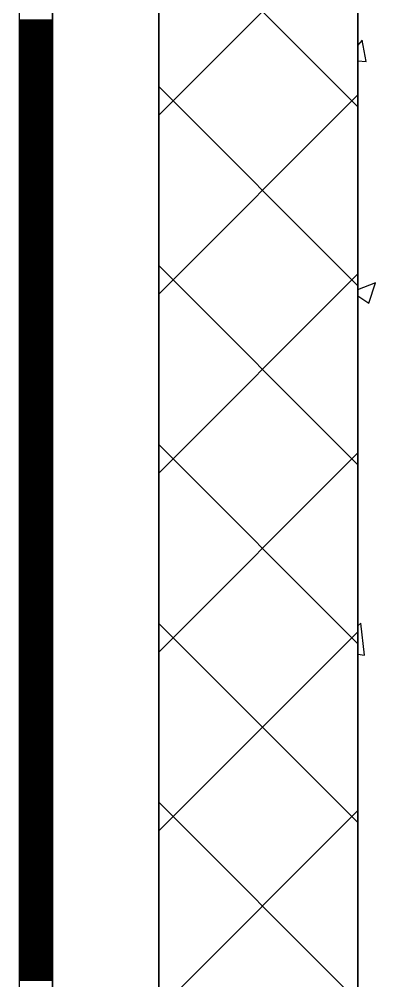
# Model space of a CAD drawing. Header units: millimetres. Extents: x -231292 to 573618, y -153144 to 564035.
# Drawn here: x 8548 to 8817, y 258684 to 259408 of the extents above; entities that cross this region are included whole.
import ezdxf

# ---------------------------------------------------------------- set-up
doc = ezdxf.new("R2010")
doc.units = ezdxf.units.MM
for name, color, linetype, lineweight in [('АР_Стены ПЕНОблок', 250, 'Continuous', 20), ('АР_Тонкая', 250, 'Continuous', 5), ('АР_Утеплитель', 250, 'Continuous', 0), ('АР_Штриховка', 250, 'Continuous', 0)]:
    doc.layers.add(name, color=color, linetype=linetype, lineweight=lineweight)
doc.layers.add('КР_Балки-0.5', color=60, linetype='Continuous', lineweight=50, plot=False)

msp = doc.modelspace()

# ---------------------------------------------------------------- linework, layer by layer
at = {"layer": 'АР_Стены ПЕНОблок', "color": 18, "linetype": 'Continuous', "lineweight": 25, "true_color": 0x000000}
msp.add_line((8803.243, 263866.253), (8803.243, 187666.253), dxfattribs=at)
at = {"layer": 'АР_Тонкая', "color": 18, "linetype": 'Continuous', "lineweight": 25, "true_color": 0x000000}
for p, q in [((8548.243, 263866.253), (8548.243, 187666.253)), ((8573.243, 263866.253), (8573.243, 187666.253)), ((8573.243, 187666.253), (8573.243, 263866.253)), ((8653.243, 187666.253), (8653.243, 263866.253))]:
    msp.add_line(p, q, dxfattribs=at)
at = {"layer": 'АР_Утеплитель', "color": 18, "linetype": 'Continuous', "lineweight": 25, "true_color": 0x000000}
for p, q in [((8653.243, 263866.253), (8653.243, 187666.253)), ((8803.243, 187666.253), (8803.243, 263866.253))]:
    msp.add_line(p, q, dxfattribs=at)
at = {"layer": 'АР_Штриховка', "color": 18, "linetype": 'Continuous', "lineweight": 25, "true_color": 0x000000}
for p, q in [((8803.243, 259341.508), (8653.243, 259491.508)), ((8653.243, 259335.221), (8803.243, 259485.221)), ((8548.243, 259407.002), (8573.243, 259407.002)), ((8548.243, 259406.002), (8573.243, 259406.002)), ((8548.243, 259405.002), (8573.243, 259405.002)), ((8548.243, 259404.002), (8573.243, 259404.002)), ((8548.243, 259403.002), (8573.243, 259403.002)), ((8548.243, 259402.002), (8573.243, 259402.002)), ((8548.243, 259401.002), (8573.243, 259401.002)), ((8548.243, 259400.002), (8573.243, 259400.002)), ((8548.243, 259399.002), (8573.243, 259399.002)), ((8548.243, 259398.002), (8573.243, 259398.002)), ((8548.243, 259397.002), (8573.243, 259397.002)), ((8548.243, 259396.002), (8573.243, 259396.002)), ((8548.243, 259395.002), (8573.243, 259395.002)), ((8548.243, 259394.002), (8573.243, 259394.002)), ((8548.243, 259393.002), (8573.243, 259393.002)), ((8548.243, 259392.002), (8573.243, 259392.002)), ((8548.243, 259391.002), (8573.243, 259391.002)), ((8548.243, 259390.002), (8573.243, 259390.002)), ((8548.243, 259389.002), (8573.243, 259389.002)), ((8548.243, 259388.002), (8573.243, 259388.002)), ((8803.243, 259387.753), (8806.543, 259391.686)), ((8809.398, 259375.739), (8806.461, 259391.66)), ((8548.243, 259387.002), (8573.243, 259387.002)), ((8548.243, 259386.002), (8573.243, 259386.002)), ((8548.243, 259385.002), (8573.243, 259385.002)), ((8548.243, 259384.002), (8573.243, 259384.002)), ((8548.243, 259383.002), (8573.243, 259383.002)), ((8548.243, 259382.002), (8573.243, 259382.002)), ((8548.243, 259381.002), (8573.243, 259381.002)), ((8548.243, 259380.002), (8573.243, 259380.002)), ((8548.243, 259379.002), (8573.243, 259379.002)), ((8548.243, 259378.002), (8573.243, 259378.002)), ((8548.243, 259377.002), (8573.243, 259377.002)), ((8548.243, 259376.002), (8573.243, 259376.002)), ((8548.243, 259375.002), (8573.243, 259375.002)), ((8548.243, 259374.002), (8573.243, 259374.002)), ((8548.243, 259373.002), (8573.243, 259373.002)), ((8803.243, 259376.3), (8809.479, 259375.754)), ((8548.243, 259372.002), (8573.243, 259372.002)), ((8548.243, 259371.002), (8573.243, 259371.002)), ((8548.243, 259370.002), (8573.243, 259370.002)), ((8548.243, 259369.002), (8573.243, 259369.002)), ((8548.243, 259368.002), (8573.243, 259368.002)), ((8548.243, 259367.002), (8573.243, 259367.002)), ((8548.243, 259366.002), (8573.243, 259366.002)), ((8548.243, 259365.002), (8573.243, 259365.002)), ((8548.243, 259364.002), (8573.243, 259364.002)), ((8548.243, 259363.002), (8573.243, 259363.002)), ((8548.243, 259362.002), (8573.243, 259362.002)), ((8548.243, 259361.002), (8573.243, 259361.002)), ((8548.243, 259360.002), (8573.243, 259360.002)), ((8548.243, 259359.002), (8573.243, 259359.002)), ((8548.243, 259358.002), (8573.243, 259358.002)), ((8548.243, 259357.002), (8573.243, 259357.002)), ((8548.243, 259356.002), (8573.243, 259356.002)), ((8548.243, 259355.002), (8573.243, 259355.002)), ((8548.243, 259354.002), (8573.243, 259354.002)), ((8548.243, 259353.002), (8573.243, 259353.002)), ((8548.243, 259352.002), (8573.243, 259352.002)), ((8803.243, 259206.805), (8653.243, 259356.805)), ((8548.243, 259351.002), (8573.243, 259351.002)), ((8548.243, 259350.002), (8573.243, 259350.002)), ((8548.243, 259349.002), (8573.243, 259349.002)), ((8548.243, 259348.002), (8573.243, 259348.002)), ((8548.243, 259347.002), (8573.243, 259347.002)), ((8548.243, 259346.002), (8573.243, 259346.002)), ((8548.243, 259345.002), (8573.243, 259345.002)), ((8653.243, 259200.518), (8803.243, 259350.518)), ((8548.243, 259344.002), (8573.243, 259344.002)), ((8548.243, 259343.002), (8573.243, 259343.002)), ((8548.243, 259342.002), (8573.243, 259342.002)), ((8548.243, 259341.002), (8573.243, 259341.002)), ((8548.243, 259340.002), (8573.243, 259340.002)), ((8548.243, 259339.002), (8573.243, 259339.002)), ((8548.243, 259338.002), (8573.243, 259338.002)), ((8548.243, 259337.002), (8573.243, 259337.002)), ((8548.243, 259336.002), (8573.243, 259336.002)), ((8548.243, 259335.002), (8573.243, 259335.002)), ((8548.243, 259334.002), (8573.243, 259334.002)), ((8548.243, 259333.002), (8573.243, 259333.002)), ((8548.243, 259332.002), (8573.243, 259332.002)), ((8548.243, 259331.002), (8573.243, 259331.002)), ((8548.243, 259330.002), (8573.243, 259330.002)), ((8548.243, 259329.002), (8573.243, 259329.002)), ((8548.243, 259328.002), (8573.243, 259328.002)), ((8548.243, 259327.002), (8573.243, 259327.002)), ((8548.243, 259326.002), (8573.243, 259326.002)), ((8548.243, 259325.002), (8573.243, 259325.002)), ((8548.243, 259324.002), (8573.243, 259324.002)), ((8548.243, 259323.002), (8573.243, 259323.002)), ((8548.243, 259322.002), (8573.243, 259322.002)), ((8548.243, 259321.002), (8573.243, 259321.002)), ((8548.243, 259320.002), (8573.243, 259320.002)), ((8548.243, 259319.002), (8573.243, 259319.002)), ((8548.243, 259318.002), (8573.243, 259318.002)), ((8548.243, 259317.002), (8573.243, 259317.002)), ((8548.243, 259316.002), (8573.243, 259316.002)), ((8548.243, 259315.002), (8573.243, 259315.002)), ((8548.243, 259314.002), (8573.243, 259314.002)), ((8548.243, 259313.002), (8573.243, 259313.002)), ((8548.243, 259312.002), (8573.243, 259312.002)), ((8548.243, 259311.002), (8573.243, 259311.002)), ((8548.243, 259310.002), (8573.243, 259310.002)), ((8548.243, 259309.002), (8573.243, 259309.002)), ((8548.243, 259308.002), (8573.243, 259308.002)), ((8548.243, 259307.002), (8573.243, 259307.002)), ((8548.243, 259306.002), (8573.243, 259306.002)), ((8548.243, 259305.002), (8573.243, 259305.002)), ((8548.243, 259304.002), (8573.243, 259304.002)), ((8548.243, 259303.002), (8573.243, 259303.002)), ((8548.243, 259302.002), (8573.243, 259302.002)), ((8548.243, 259301.002), (8573.243, 259301.002)), ((8548.243, 259300.002), (8573.243, 259300.002)), ((8548.243, 259299.002), (8573.243, 259299.002)), ((8548.243, 259298.002), (8573.243, 259298.002)), ((8548.243, 259297.002), (8573.243, 259297.002)), ((8548.243, 259296.002), (8573.243, 259296.002)), ((8548.243, 259295.002), (8573.243, 259295.002)), ((8548.243, 259294.002), (8573.243, 259294.002)), ((8548.243, 259293.002), (8573.243, 259293.002)), ((8548.243, 259292.002), (8573.243, 259292.002)), ((8548.243, 259291.002), (8573.243, 259291.002)), ((8548.243, 259290.002), (8573.243, 259290.002)), ((8548.243, 259289.002), (8573.243, 259289.002)), ((8548.243, 259288.002), (8573.243, 259288.002)), ((8548.243, 259287.002), (8573.243, 259287.002)), ((8548.243, 259286.002), (8573.243, 259286.002)), ((8548.243, 259285.002), (8573.243, 259285.002)), ((8548.243, 259284.002), (8573.243, 259284.002)), ((8548.243, 259283.002), (8573.243, 259283.002)), ((8548.243, 259282.002), (8573.243, 259282.002)), ((8548.243, 259281.002), (8573.243, 259281.002)), ((8548.243, 259280.002), (8573.243, 259280.002)), ((8548.243, 259279.002), (8573.243, 259279.002)), ((8548.243, 259278.002), (8573.243, 259278.002)), ((8548.243, 259277.002), (8573.243, 259277.002)), ((8548.243, 259276.002), (8573.243, 259276.002)), ((8548.243, 259275.002), (8573.243, 259275.002)), ((8548.243, 259274.002), (8573.243, 259274.002)), ((8548.243, 259273.002), (8573.243, 259273.002)), ((8548.243, 259272.002), (8573.243, 259272.002)), ((8548.243, 259271.002), (8573.243, 259271.002)), ((8548.243, 259270.002), (8573.243, 259270.002)), ((8548.243, 259269.002), (8573.243, 259269.002)), ((8548.243, 259268.002), (8573.243, 259268.002)), ((8548.243, 259267.002), (8573.243, 259267.002)), ((8548.243, 259266.002), (8573.243, 259266.002)), ((8548.243, 259265.002), (8573.243, 259265.002)), ((8548.243, 259264.002), (8573.243, 259264.002)), ((8548.243, 259263.002), (8573.243, 259263.002)), ((8548.243, 259262.002), (8573.243, 259262.002)), ((8548.243, 259261.002), (8573.243, 259261.002)), ((8548.243, 259260.002), (8573.243, 259260.002)), ((8548.243, 259259.002), (8573.243, 259259.002)), ((8548.243, 259258.002), (8573.243, 259258.002)), ((8548.243, 259257.002), (8573.243, 259257.002)), ((8548.243, 259256.002), (8573.243, 259256.002)), ((8548.243, 259255.002), (8573.243, 259255.002)), ((8548.243, 259254.002), (8573.243, 259254.002)), ((8548.243, 259253.002), (8573.243, 259253.002)), ((8548.243, 259252.002), (8573.243, 259252.002)), ((8548.243, 259251.002), (8573.243, 259251.002)), ((8548.243, 259250.002), (8573.243, 259250.002)), ((8548.243, 259249.002), (8573.243, 259249.002)), ((8548.243, 259248.002), (8573.243, 259248.002)), ((8548.243, 259247.002), (8573.243, 259247.002)), ((8548.243, 259246.002), (8573.243, 259246.002)), ((8548.243, 259245.002), (8573.243, 259245.002)), ((8548.243, 259244.002), (8573.243, 259244.002)), ((8548.243, 259243.002), (8573.243, 259243.002)), ((8548.243, 259242.002), (8573.243, 259242.002)), ((8548.243, 259241.002), (8573.243, 259241.002)), ((8548.243, 259240.002), (8573.243, 259240.002)), ((8548.243, 259239.002), (8573.243, 259239.002)), ((8548.243, 259238.002), (8573.243, 259238.002)), ((8548.243, 259237.002), (8573.243, 259237.002)), ((8548.243, 259236.002), (8573.243, 259236.002)), ((8548.243, 259235.002), (8573.243, 259235.002)), ((8548.243, 259234.002), (8573.243, 259234.002)), ((8548.243, 259233.002), (8573.243, 259233.002)), ((8548.243, 259232.002), (8573.243, 259232.002)), ((8548.243, 259231.002), (8573.243, 259231.002)), ((8548.243, 259230.002), (8573.243, 259230.002)), ((8548.243, 259229.002), (8573.243, 259229.002)), ((8548.243, 259228.002), (8573.243, 259228.002)), ((8548.243, 259227.002), (8573.243, 259227.002)), ((8548.243, 259226.002), (8573.243, 259226.002)), ((8548.243, 259225.002), (8573.243, 259225.002)), ((8548.243, 259224.002), (8573.243, 259224.002)), ((8548.243, 259223.002), (8573.243, 259223.002)), ((8548.243, 259222.002), (8573.243, 259222.002)), ((8548.243, 259221.002), (8573.243, 259221.002)), ((8803.243, 259072.101), (8653.243, 259222.101)), ((8548.243, 259220.002), (8573.243, 259220.002)), ((8548.243, 259219.002), (8573.243, 259219.002)), ((8548.243, 259218.002), (8573.243, 259218.002)), ((8548.243, 259217.002), (8573.243, 259217.002)), ((8548.243, 259216.002), (8573.243, 259216.002)), ((8548.243, 259215.002), (8573.243, 259215.002)), ((8548.243, 259214.002), (8573.243, 259214.002)), ((8653.243, 259065.814), (8803.243, 259215.814)), ((8548.243, 259213.002), (8573.243, 259213.002)), ((8548.243, 259212.002), (8573.243, 259212.002)), ((8548.243, 259211.002), (8573.243, 259211.002)), ((8548.243, 259210.002), (8573.243, 259210.002)), ((8548.243, 259209.002), (8573.243, 259209.002)), ((8548.243, 259208.002), (8573.243, 259208.002)), ((8548.243, 259207.002), (8573.243, 259207.002)), ((8803.243, 259204.142), (8816.639, 259209.284)), ((8811.4, 259193.709), (8816.55, 259209.058)), ((8548.243, 259206.002), (8573.243, 259206.002)), ((8548.243, 259205.002), (8573.243, 259205.002)), ((8548.243, 259204.002), (8573.243, 259204.002)), ((8548.243, 259203.002), (8573.243, 259203.002)), ((8548.243, 259202.002), (8573.243, 259202.002)), ((8548.243, 259201.002), (8573.243, 259201.002)), ((8548.243, 259200.002), (8573.243, 259200.002)), ((8548.243, 259199.002), (8573.243, 259199.002)), ((8548.243, 259198.002), (8573.243, 259198.002)), ((8548.243, 259197.002), (8573.243, 259197.002)), ((8548.243, 259196.002), (8573.243, 259196.002)), ((8548.243, 259195.002), (8573.243, 259195.002)), ((8548.243, 259194.002), (8573.243, 259194.002)), ((8548.243, 259193.002), (8573.243, 259193.002)), ((8803.243, 259199.206), (8811.388, 259193.712)), ((8548.243, 259192.002), (8573.243, 259192.002)), ((8548.243, 259191.002), (8573.243, 259191.002)), ((8548.243, 259190.002), (8573.243, 259190.002)), ((8548.243, 259189.002), (8573.243, 259189.002)), ((8548.243, 259188.002), (8573.243, 259188.002)), ((8548.243, 259187.002), (8573.243, 259187.002)), ((8548.243, 259186.002), (8573.243, 259186.002)), ((8548.243, 259185.002), (8573.243, 259185.002)), ((8548.243, 259184.002), (8573.243, 259184.002)), ((8548.243, 259183.002), (8573.243, 259183.002)), ((8548.243, 259182.002), (8573.243, 259182.002)), ((8548.243, 259181.002), (8573.243, 259181.002)), ((8548.243, 259180.002), (8573.243, 259180.002)), ((8548.243, 259179.002), (8573.243, 259179.002)), ((8548.243, 259178.002), (8573.243, 259178.002)), ((8548.243, 259177.002), (8573.243, 259177.002)), ((8548.243, 259176.002), (8573.243, 259176.002)), ((8548.243, 259175.002), (8573.243, 259175.002)), ((8548.243, 259174.002), (8573.243, 259174.002)), ((8548.243, 259173.002), (8573.243, 259173.002)), ((8548.243, 259172.002), (8573.243, 259172.002)), ((8548.243, 259171.002), (8573.243, 259171.002)), ((8548.243, 259170.002), (8573.243, 259170.002)), ((8548.243, 259169.002), (8573.243, 259169.002)), ((8548.243, 259168.002), (8573.243, 259168.002)), ((8548.243, 259167.002), (8573.243, 259167.002)), ((8548.243, 259166.002), (8573.243, 259166.002)), ((8548.243, 259165.002), (8573.243, 259165.002)), ((8548.243, 259164.002), (8573.243, 259164.002)), ((8548.243, 259163.002), (8573.243, 259163.002)), ((8548.243, 259162.002), (8573.243, 259162.002)), ((8548.243, 259161.002), (8573.243, 259161.002)), ((8548.243, 259160.002), (8573.243, 259160.002)), ((8548.243, 259159.002), (8573.243, 259159.002)), ((8548.243, 259158.002), (8573.243, 259158.002)), ((8548.243, 259157.002), (8573.243, 259157.002)), ((8548.243, 259156.002), (8573.243, 259156.002)), ((8548.243, 259155.002), (8573.243, 259155.002)), ((8548.243, 259154.002), (8573.243, 259154.002)), ((8548.243, 259153.002), (8573.243, 259153.002)), ((8548.243, 259152.002), (8573.243, 259152.002)), ((8548.243, 259151.002), (8573.243, 259151.002)), ((8548.243, 259150.002), (8573.243, 259150.002)), ((8548.243, 259149.002), (8573.243, 259149.002)), ((8548.243, 259148.002), (8573.243, 259148.002)), ((8548.243, 259147.002), (8573.243, 259147.002)), ((8548.243, 259146.002), (8573.243, 259146.002)), ((8548.243, 259145.002), (8573.243, 259145.002)), ((8548.243, 259144.002), (8573.243, 259144.002)), ((8548.243, 259143.002), (8573.243, 259143.002)), ((8548.243, 259142.002), (8573.243, 259142.002)), ((8548.243, 259141.002), (8573.243, 259141.002)), ((8548.243, 259140.002), (8573.243, 259140.002)), ((8548.243, 259139.002), (8573.243, 259139.002)), ((8548.243, 259138.002), (8573.243, 259138.002)), ((8548.243, 259137.002), (8573.243, 259137.002)), ((8548.243, 259136.002), (8573.243, 259136.002)), ((8548.243, 259135.002), (8573.243, 259135.002)), ((8548.243, 259134.002), (8573.243, 259134.002)), ((8548.243, 259133.002), (8573.243, 259133.002)), ((8548.243, 259132.002), (8573.243, 259132.002)), ((8548.243, 259131.002), (8573.243, 259131.002)), ((8548.243, 259130.002), (8573.243, 259130.002)), ((8548.243, 259129.002), (8573.243, 259129.002)), ((8548.243, 259128.002), (8573.243, 259128.002)), ((8548.243, 259127.002), (8573.243, 259127.002)), ((8548.243, 259126.002), (8573.243, 259126.002)), ((8548.243, 259125.002), (8573.243, 259125.002)), ((8548.243, 259124.002), (8573.243, 259124.002)), ((8548.243, 259123.002), (8573.243, 259123.002)), ((8548.243, 259122.002), (8573.243, 259122.002)), ((8548.243, 259121.002), (8573.243, 259121.002)), ((8548.243, 259120.002), (8573.243, 259120.002)), ((8548.243, 259119.002), (8573.243, 259119.002)), ((8548.243, 259118.002), (8573.243, 259118.002)), ((8548.243, 259117.002), (8573.243, 259117.002)), ((8548.243, 259116.002), (8573.243, 259116.002)), ((8548.243, 259115.002), (8573.243, 259115.002)), ((8548.243, 259114.002), (8573.243, 259114.002)), ((8548.243, 259113.002), (8573.243, 259113.002)), ((8548.243, 259112.002), (8573.243, 259112.002)), ((8548.243, 259111.002), (8573.243, 259111.002)), ((8548.243, 259110.002), (8573.243, 259110.002)), ((8548.243, 259109.002), (8573.243, 259109.002)), ((8548.243, 259108.002), (8573.243, 259108.002)), ((8548.243, 259107.002), (8573.243, 259107.002)), ((8548.243, 259106.002), (8573.243, 259106.002)), ((8548.243, 259105.002), (8573.243, 259105.002)), ((8548.243, 259104.002), (8573.243, 259104.002)), ((8548.243, 259103.002), (8573.243, 259103.002)), ((8548.243, 259102.002), (8573.243, 259102.002)), ((8548.243, 259101.002), (8573.243, 259101.002)), ((8548.243, 259100.002), (8573.243, 259100.002)), ((8548.243, 259099.002), (8573.243, 259099.002)), ((8548.243, 259098.002), (8573.243, 259098.002)), ((8548.243, 259097.002), (8573.243, 259097.002)), ((8548.243, 259096.002), (8573.243, 259096.002)), ((8548.243, 259095.002), (8573.243, 259095.002)), ((8548.243, 259094.002), (8573.243, 259094.002)), ((8548.243, 259093.002), (8573.243, 259093.002)), ((8548.243, 259092.002), (8573.243, 259092.002)), ((8548.243, 259091.002), (8573.243, 259091.002)), ((8548.243, 259090.002), (8573.243, 259090.002)), ((8548.243, 259089.002), (8573.243, 259089.002)), ((8548.243, 259088.002), (8573.243, 259088.002)), ((8548.243, 259087.002), (8573.243, 259087.002)), ((8548.243, 259086.002), (8573.243, 259086.002)), ((8548.243, 259085.002), (8573.243, 259085.002)), ((8548.243, 259084.002), (8573.243, 259084.002)), ((8803.243, 258937.397), (8653.243, 259087.397)), ((8548.243, 259083.002), (8573.243, 259083.002)), ((8548.243, 259082.002), (8573.243, 259082.002)), ((8548.243, 259081.002), (8573.243, 259081.002)), ((8548.243, 259080.002), (8573.243, 259080.002)), ((8548.243, 259079.002), (8573.243, 259079.002)), ((8548.243, 259078.002), (8573.243, 259078.002)), ((8548.243, 259077.002), (8573.243, 259077.002)), ((8653.243, 258931.11), (8803.243, 259081.11)), ((8548.243, 259076.002), (8573.243, 259076.002)), ((8548.243, 259075.002), (8573.243, 259075.002)), ((8548.243, 259074.002), (8573.243, 259074.002)), ((8548.243, 259073.002), (8573.243, 259073.002)), ((8548.243, 259072.002), (8573.243, 259072.002)), ((8548.243, 259071.002), (8573.243, 259071.002)), ((8548.243, 259070.002), (8573.243, 259070.002)), ((8548.243, 259069.002), (8573.243, 259069.002)), ((8548.243, 259068.002), (8573.243, 259068.002)), ((8548.243, 259067.002), (8573.243, 259067.002)), ((8548.243, 259066.002), (8573.243, 259066.002)), ((8548.243, 259065.002), (8573.243, 259065.002)), ((8548.243, 259064.002), (8573.243, 259064.002)), ((8548.243, 259063.002), (8573.243, 259063.002)), ((8548.243, 259062.002), (8573.243, 259062.002)), ((8548.243, 259061.002), (8573.243, 259061.002)), ((8548.243, 259060.002), (8573.243, 259060.002)), ((8548.243, 259059.002), (8573.243, 259059.002)), ((8548.243, 259058.002), (8573.243, 259058.002)), ((8548.243, 259057.002), (8573.243, 259057.002)), ((8548.243, 259056.002), (8573.243, 259056.002)), ((8548.243, 259055.002), (8573.243, 259055.002)), ((8548.243, 259054.002), (8573.243, 259054.002)), ((8548.243, 259053.002), (8573.243, 259053.002)), ((8548.243, 259052.002), (8573.243, 259052.002)), ((8548.243, 259051.002), (8573.243, 259051.002)), ((8548.243, 259050.002), (8573.243, 259050.002)), ((8548.243, 259049.002), (8573.243, 259049.002)), ((8548.243, 259048.002), (8573.243, 259048.002)), ((8548.243, 259047.002), (8573.243, 259047.002)), ((8548.243, 259046.002), (8573.243, 259046.002)), ((8548.243, 259045.002), (8573.243, 259045.002)), ((8548.243, 259044.002), (8573.243, 259044.002)), ((8548.243, 259043.002), (8573.243, 259043.002)), ((8548.243, 259042.002), (8573.243, 259042.002)), ((8548.243, 259041.002), (8573.243, 259041.002)), ((8548.243, 259040.002), (8573.243, 259040.002)), ((8548.243, 259039.002), (8573.243, 259039.002)), ((8548.243, 259038.002), (8573.243, 259038.002)), ((8548.243, 259037.002), (8573.243, 259037.002)), ((8548.243, 259036.002), (8573.243, 259036.002)), ((8548.243, 259035.002), (8573.243, 259035.002)), ((8548.243, 259034.002), (8573.243, 259034.002)), ((8548.243, 259033.002), (8573.243, 259033.002)), ((8548.243, 259032.002), (8573.243, 259032.002)), ((8548.243, 259031.002), (8573.243, 259031.002)), ((8548.243, 259030.002), (8573.243, 259030.002)), ((8548.243, 259029.002), (8573.243, 259029.002)), ((8548.243, 259028.002), (8573.243, 259028.002)), ((8548.243, 259027.002), (8573.243, 259027.002)), ((8548.243, 259026.002), (8573.243, 259026.002)), ((8548.243, 259025.002), (8573.243, 259025.002)), ((8548.243, 259024.002), (8573.243, 259024.002)), ((8548.243, 259023.002), (8573.243, 259023.002)), ((8548.243, 259022.002), (8573.243, 259022.002)), ((8548.243, 259021.002), (8573.243, 259021.002)), ((8548.243, 259020.002), (8573.243, 259020.002)), ((8548.243, 259019.002), (8573.243, 259019.002)), ((8548.243, 259018.002), (8573.243, 259018.002)), ((8548.243, 259017.002), (8573.243, 259017.002)), ((8548.243, 259016.002), (8573.243, 259016.002)), ((8548.243, 259015.002), (8573.243, 259015.002)), ((8548.243, 259014.002), (8573.243, 259014.002)), ((8548.243, 259013.002), (8573.243, 259013.002)), ((8548.243, 259012.002), (8573.243, 259012.002)), ((8548.243, 259011.002), (8573.243, 259011.002)), ((8548.243, 259010.002), (8573.243, 259010.002)), ((8548.243, 259009.002), (8573.243, 259009.002)), ((8548.243, 259008.002), (8573.243, 259008.002)), ((8548.243, 259007.002), (8573.243, 259007.002)), ((8548.243, 259006.002), (8573.243, 259006.002)), ((8548.243, 259005.002), (8573.243, 259005.002)), ((8548.243, 259004.002), (8573.243, 259004.002)), ((8548.243, 259003.002), (8573.243, 259003.002)), ((8548.243, 259002.002), (8573.243, 259002.002)), ((8548.243, 259001.002), (8573.243, 259001.002)), ((8548.243, 259000.002), (8573.243, 259000.002)), ((8548.243, 258999.002), (8573.243, 258999.002)), ((8548.243, 258998.002), (8573.243, 258998.002)), ((8548.243, 258997.002), (8573.243, 258997.002)), ((8548.243, 258996.002), (8573.243, 258996.002)), ((8548.243, 258995.002), (8573.243, 258995.002)), ((8548.243, 258994.002), (8573.243, 258994.002)), ((8548.243, 258993.002), (8573.243, 258993.002)), ((8548.243, 258992.002), (8573.243, 258992.002)), ((8548.243, 258991.002), (8573.243, 258991.002)), ((8548.243, 258990.002), (8573.243, 258990.002)), ((8548.243, 258989.002), (8573.243, 258989.002)), ((8548.243, 258988.002), (8573.243, 258988.002)), ((8548.243, 258987.002), (8573.243, 258987.002)), ((8548.243, 258986.002), (8573.243, 258986.002)), ((8548.243, 258985.002), (8573.243, 258985.002)), ((8548.243, 258984.002), (8573.243, 258984.002)), ((8548.243, 258983.002), (8573.243, 258983.002)), ((8548.243, 258982.002), (8573.243, 258982.002)), ((8548.243, 258981.002), (8573.243, 258981.002)), ((8548.243, 258980.002), (8573.243, 258980.002)), ((8548.243, 258979.002), (8573.243, 258979.002)), ((8548.243, 258978.002), (8573.243, 258978.002)), ((8548.243, 258977.002), (8573.243, 258977.002)), ((8548.243, 258976.002), (8573.243, 258976.002)), ((8548.243, 258975.002), (8573.243, 258975.002)), ((8548.243, 258974.002), (8573.243, 258974.002)), ((8548.243, 258973.002), (8573.243, 258973.002)), ((8548.243, 258972.002), (8573.243, 258972.002)), ((8548.243, 258971.002), (8573.243, 258971.002)), ((8548.243, 258970.002), (8573.243, 258970.002)), ((8548.243, 258969.002), (8573.243, 258969.002)), ((8548.243, 258968.002), (8573.243, 258968.002)), ((8548.243, 258967.002), (8573.243, 258967.002)), ((8548.243, 258966.002), (8573.243, 258966.002)), ((8548.243, 258965.002), (8573.243, 258965.002)), ((8548.243, 258964.002), (8573.243, 258964.002)), ((8548.243, 258963.002), (8573.243, 258963.002)), ((8548.243, 258962.002), (8573.243, 258962.002)), ((8548.243, 258961.002), (8573.243, 258961.002)), ((8548.243, 258960.002), (8573.243, 258960.002)), ((8548.243, 258959.002), (8573.243, 258959.002)), ((8548.243, 258958.002), (8573.243, 258958.002)), ((8548.243, 258957.002), (8573.243, 258957.002)), ((8548.243, 258956.002), (8573.243, 258956.002)), ((8548.243, 258955.002), (8573.243, 258955.002)), ((8548.243, 258954.002), (8573.243, 258954.002)), ((8548.243, 258953.002), (8573.243, 258953.002)), ((8548.243, 258952.002), (8573.243, 258952.002)), ((8548.243, 258951.002), (8573.243, 258951.002)), ((8548.243, 258950.002), (8573.243, 258950.002)), ((8548.243, 258949.002), (8573.243, 258949.002)), ((8548.243, 258948.002), (8573.243, 258948.002)), ((8548.243, 258947.002), (8573.243, 258947.002)), ((8548.243, 258946.002), (8573.243, 258946.002)), ((8803.243, 258802.693), (8653.243, 258952.693)), ((8653.243, 258796.406), (8803.243, 258946.406)), ((8803.243, 258950.729), (8805.371, 258952.946)), ((8808.174, 258928.824), (8805.368, 258952.946)), ((8548.243, 258945.002), (8573.243, 258945.002)), ((8548.243, 258944.002), (8573.243, 258944.002)), ((8548.243, 258943.002), (8573.243, 258943.002)), ((8548.243, 258942.002), (8573.243, 258942.002)), ((8548.243, 258941.002), (8573.243, 258941.002)), ((8548.243, 258940.002), (8573.243, 258940.002)), ((8548.243, 258939.002), (8573.243, 258939.002)), ((8548.243, 258938.002), (8573.243, 258938.002)), ((8548.243, 258937.002), (8573.243, 258937.002)), ((8548.243, 258936.002), (8573.243, 258936.002)), ((8548.243, 258935.002), (8573.243, 258935.002)), ((8548.243, 258934.002), (8573.243, 258934.002)), ((8548.243, 258933.002), (8573.243, 258933.002)), ((8548.243, 258932.002), (8573.243, 258932.002)), ((8548.243, 258931.002), (8573.243, 258931.002)), ((8548.243, 258930.002), (8573.243, 258930.002)), ((8548.243, 258929.002), (8573.243, 258929.002)), ((8548.243, 258928.002), (8573.243, 258928.002)), ((8548.243, 258927.002), (8573.243, 258927.002)), ((8548.243, 258926.002), (8573.243, 258926.002)), ((8548.243, 258925.002), (8573.243, 258925.002)), ((8803.243, 258929.593), (8808.175, 258928.828)), ((8548.243, 258924.002), (8573.243, 258924.002)), ((8548.243, 258923.002), (8573.243, 258923.002)), ((8548.243, 258922.002), (8573.243, 258922.002)), ((8548.243, 258921.002), (8573.243, 258921.002)), ((8548.243, 258920.002), (8573.243, 258920.002)), ((8548.243, 258919.002), (8573.243, 258919.002)), ((8548.243, 258918.002), (8573.243, 258918.002)), ((8548.243, 258917.002), (8573.243, 258917.002)), ((8548.243, 258916.002), (8573.243, 258916.002)), ((8548.243, 258915.002), (8573.243, 258915.002)), ((8548.243, 258914.002), (8573.243, 258914.002)), ((8548.243, 258913.002), (8573.243, 258913.002)), ((8548.243, 258912.002), (8573.243, 258912.002)), ((8548.243, 258911.002), (8573.243, 258911.002)), ((8548.243, 258910.002), (8573.243, 258910.002)), ((8548.243, 258909.002), (8573.243, 258909.002)), ((8548.243, 258908.002), (8573.243, 258908.002)), ((8548.243, 258907.002), (8573.243, 258907.002)), ((8548.243, 258906.002), (8573.243, 258906.002)), ((8548.243, 258905.002), (8573.243, 258905.002)), ((8548.243, 258904.002), (8573.243, 258904.002)), ((8548.243, 258903.002), (8573.243, 258903.002)), ((8548.243, 258902.002), (8573.243, 258902.002)), ((8548.243, 258901.002), (8573.243, 258901.002)), ((8548.243, 258900.002), (8573.243, 258900.002)), ((8548.243, 258899.002), (8573.243, 258899.002)), ((8548.243, 258898.002), (8573.243, 258898.002)), ((8548.243, 258897.002), (8573.243, 258897.002)), ((8548.243, 258896.002), (8573.243, 258896.002)), ((8548.243, 258895.002), (8573.243, 258895.002)), ((8548.243, 258894.002), (8573.243, 258894.002)), ((8548.243, 258893.002), (8573.243, 258893.002)), ((8548.243, 258892.002), (8573.243, 258892.002)), ((8548.243, 258891.002), (8573.243, 258891.002)), ((8548.243, 258890.002), (8573.243, 258890.002)), ((8548.243, 258889.002), (8573.243, 258889.002)), ((8548.243, 258888.002), (8573.243, 258888.002)), ((8548.243, 258887.002), (8573.243, 258887.002)), ((8548.243, 258886.002), (8573.243, 258886.002)), ((8548.243, 258885.002), (8573.243, 258885.002)), ((8548.243, 258884.002), (8573.243, 258884.002)), ((8548.243, 258883.002), (8573.243, 258883.002)), ((8548.243, 258882.002), (8573.243, 258882.002)), ((8548.243, 258881.002), (8573.243, 258881.002)), ((8548.243, 258880.002), (8573.243, 258880.002)), ((8548.243, 258879.002), (8573.243, 258879.002)), ((8548.243, 258878.002), (8573.243, 258878.002)), ((8548.243, 258877.002), (8573.243, 258877.002)), ((8548.243, 258876.002), (8573.243, 258876.002)), ((8548.243, 258875.002), (8573.243, 258875.002)), ((8548.243, 258874.002), (8573.243, 258874.002)), ((8548.243, 258873.002), (8573.243, 258873.002)), ((8548.243, 258872.002), (8573.243, 258872.002)), ((8548.243, 258871.002), (8573.243, 258871.002)), ((8548.243, 258870.002), (8573.243, 258870.002)), ((8548.243, 258869.002), (8573.243, 258869.002)), ((8548.243, 258868.002), (8573.243, 258868.002)), ((8548.243, 258867.002), (8573.243, 258867.002)), ((8548.243, 258866.002), (8573.243, 258866.002)), ((8548.243, 258865.002), (8573.243, 258865.002)), ((8548.243, 258864.002), (8573.243, 258864.002)), ((8548.243, 258863.002), (8573.243, 258863.002)), ((8548.243, 258862.002), (8573.243, 258862.002)), ((8548.243, 258861.002), (8573.243, 258861.002)), ((8548.243, 258860.002), (8573.243, 258860.002)), ((8548.243, 258859.002), (8573.243, 258859.002)), ((8548.243, 258858.002), (8573.243, 258858.002)), ((8548.243, 258857.002), (8573.243, 258857.002)), ((8548.243, 258856.002), (8573.243, 258856.002)), ((8548.243, 258855.002), (8573.243, 258855.002)), ((8548.243, 258854.002), (8573.243, 258854.002)), ((8548.243, 258853.002), (8573.243, 258853.002)), ((8548.243, 258852.002), (8573.243, 258852.002)), ((8548.243, 258851.002), (8573.243, 258851.002)), ((8548.243, 258850.002), (8573.243, 258850.002)), ((8548.243, 258849.002), (8573.243, 258849.002)), ((8548.243, 258848.002), (8573.243, 258848.002)), ((8548.243, 258847.002), (8573.243, 258847.002)), ((8548.243, 258846.002), (8573.243, 258846.002)), ((8548.243, 258845.002), (8573.243, 258845.002)), ((8548.243, 258844.002), (8573.243, 258844.002)), ((8548.243, 258843.002), (8573.243, 258843.002)), ((8548.243, 258842.002), (8573.243, 258842.002)), ((8548.243, 258841.002), (8573.243, 258841.002)), ((8548.243, 258840.002), (8573.243, 258840.002)), ((8548.243, 258839.002), (8573.243, 258839.002)), ((8548.243, 258838.002), (8573.243, 258838.002)), ((8548.243, 258837.002), (8573.243, 258837.002)), ((8548.243, 258836.002), (8573.243, 258836.002)), ((8548.243, 258835.002), (8573.243, 258835.002)), ((8548.243, 258834.002), (8573.243, 258834.002)), ((8548.243, 258833.002), (8573.243, 258833.002)), ((8548.243, 258832.002), (8573.243, 258832.002)), ((8548.243, 258831.002), (8573.243, 258831.002)), ((8548.243, 258830.002), (8573.243, 258830.002)), ((8548.243, 258829.002), (8573.243, 258829.002)), ((8548.243, 258828.002), (8573.243, 258828.002)), ((8548.243, 258827.002), (8573.243, 258827.002)), ((8548.243, 258826.002), (8573.243, 258826.002)), ((8548.243, 258825.002), (8573.243, 258825.002)), ((8548.243, 258824.002), (8573.243, 258824.002)), ((8548.243, 258823.002), (8573.243, 258823.002)), ((8548.243, 258822.002), (8573.243, 258822.002)), ((8548.243, 258821.002), (8573.243, 258821.002)), ((8548.243, 258820.002), (8573.243, 258820.002)), ((8548.243, 258819.002), (8573.243, 258819.002)), ((8548.243, 258818.002), (8573.243, 258818.002)), ((8548.243, 258817.002), (8573.243, 258817.002)), ((8548.243, 258816.002), (8573.243, 258816.002)), ((8803.243, 258667.989), (8653.243, 258817.989)), ((8548.243, 258815.002), (8573.243, 258815.002)), ((8548.243, 258814.002), (8573.243, 258814.002)), ((8548.243, 258813.002), (8573.243, 258813.002)), ((8548.243, 258812.002), (8573.243, 258812.002)), ((8548.243, 258811.002), (8573.243, 258811.002)), ((8548.243, 258810.002), (8573.243, 258810.002)), ((8548.243, 258809.002), (8573.243, 258809.002)), ((8653.243, 258661.702), (8803.243, 258811.702)), ((8548.243, 258808.002), (8573.243, 258808.002)), ((8548.243, 258807.002), (8573.243, 258807.002)), ((8548.243, 258806.002), (8573.243, 258806.002)), ((8548.243, 258805.002), (8573.243, 258805.002)), ((8548.243, 258804.002), (8573.243, 258804.002)), ((8548.243, 258803.002), (8573.243, 258803.002)), ((8548.243, 258802.002), (8573.243, 258802.002)), ((8548.243, 258801.002), (8573.243, 258801.002)), ((8548.243, 258800.002), (8573.243, 258800.002)), ((8548.243, 258799.002), (8573.243, 258799.002)), ((8548.243, 258798.002), (8573.243, 258798.002)), ((8548.243, 258797.002), (8573.243, 258797.002)), ((8548.243, 258796.002), (8573.243, 258796.002)), ((8548.243, 258795.002), (8573.243, 258795.002)), ((8548.243, 258794.002), (8573.243, 258794.002)), ((8548.243, 258793.002), (8573.243, 258793.002)), ((8548.243, 258792.002), (8573.243, 258792.002)), ((8548.243, 258791.002), (8573.243, 258791.002)), ((8548.243, 258790.002), (8573.243, 258790.002)), ((8548.243, 258789.002), (8573.243, 258789.002)), ((8548.243, 258788.002), (8573.243, 258788.002)), ((8548.243, 258787.002), (8573.243, 258787.002)), ((8548.243, 258786.002), (8573.243, 258786.002)), ((8548.243, 258785.002), (8573.243, 258785.002)), ((8548.243, 258784.002), (8573.243, 258784.002)), ((8548.243, 258783.002), (8573.243, 258783.002)), ((8548.243, 258782.002), (8573.243, 258782.002)), ((8548.243, 258781.002), (8573.243, 258781.002)), ((8548.243, 258780.002), (8573.243, 258780.002)), ((8548.243, 258779.002), (8573.243, 258779.002)), ((8548.243, 258778.002), (8573.243, 258778.002)), ((8548.243, 258777.002), (8573.243, 258777.002)), ((8548.243, 258776.002), (8573.243, 258776.002)), ((8548.243, 258775.002), (8573.243, 258775.002)), ((8548.243, 258774.002), (8573.243, 258774.002)), ((8548.243, 258773.002), (8573.243, 258773.002)), ((8548.243, 258772.002), (8573.243, 258772.002)), ((8548.243, 258771.002), (8573.243, 258771.002)), ((8548.243, 258770.002), (8573.243, 258770.002)), ((8548.243, 258769.002), (8573.243, 258769.002)), ((8548.243, 258768.002), (8573.243, 258768.002)), ((8548.243, 258767.002), (8573.243, 258767.002)), ((8548.243, 258766.002), (8573.243, 258766.002)), ((8548.243, 258765.002), (8573.243, 258765.002)), ((8548.243, 258764.002), (8573.243, 258764.002)), ((8548.243, 258763.002), (8573.243, 258763.002)), ((8548.243, 258762.002), (8573.243, 258762.002)), ((8548.243, 258761.002), (8573.243, 258761.002)), ((8548.243, 258760.002), (8573.243, 258760.002)), ((8548.243, 258759.002), (8573.243, 258759.002)), ((8548.243, 258758.002), (8573.243, 258758.002)), ((8548.243, 258757.002), (8573.243, 258757.002)), ((8548.243, 258756.002), (8573.243, 258756.002)), ((8548.243, 258755.002), (8573.243, 258755.002)), ((8548.243, 258754.002), (8573.243, 258754.002)), ((8548.243, 258753.002), (8573.243, 258753.002)), ((8548.243, 258752.002), (8573.243, 258752.002)), ((8548.243, 258751.002), (8573.243, 258751.002)), ((8548.243, 258750.002), (8573.243, 258750.002)), ((8548.243, 258749.002), (8573.243, 258749.002)), ((8548.243, 258748.002), (8573.243, 258748.002)), ((8548.243, 258747.002), (8573.243, 258747.002)), ((8548.243, 258746.002), (8573.243, 258746.002)), ((8548.243, 258745.002), (8573.243, 258745.002)), ((8548.243, 258744.002), (8573.243, 258744.002)), ((8548.243, 258743.002), (8573.243, 258743.002)), ((8548.243, 258742.002), (8573.243, 258742.002)), ((8548.243, 258741.002), (8573.243, 258741.002)), ((8548.243, 258740.002), (8573.243, 258740.002)), ((8548.243, 258739.002), (8573.243, 258739.002)), ((8548.243, 258738.002), (8573.243, 258738.002)), ((8548.243, 258737.002), (8573.243, 258737.002)), ((8548.243, 258736.002), (8573.243, 258736.002)), ((8548.243, 258735.002), (8573.243, 258735.002)), ((8548.243, 258734.002), (8573.243, 258734.002)), ((8548.243, 258733.002), (8573.243, 258733.002)), ((8548.243, 258732.002), (8573.243, 258732.002)), ((8548.243, 258731.002), (8573.243, 258731.002)), ((8548.243, 258730.002), (8573.243, 258730.002)), ((8548.243, 258729.002), (8573.243, 258729.002)), ((8548.243, 258728.002), (8573.243, 258728.002)), ((8548.243, 258727.002), (8573.243, 258727.002)), ((8548.243, 258726.002), (8573.243, 258726.002)), ((8548.243, 258725.002), (8573.243, 258725.002)), ((8548.243, 258724.002), (8573.243, 258724.002)), ((8548.243, 258723.002), (8573.243, 258723.002)), ((8548.243, 258722.002), (8573.243, 258722.002)), ((8548.243, 258721.002), (8573.243, 258721.002)), ((8548.243, 258720.002), (8573.243, 258720.002)), ((8548.243, 258719.002), (8573.243, 258719.002)), ((8548.243, 258718.002), (8573.243, 258718.002)), ((8548.243, 258717.002), (8573.243, 258717.002)), ((8548.243, 258716.002), (8573.243, 258716.002)), ((8548.243, 258715.002), (8573.243, 258715.002)), ((8548.243, 258714.002), (8573.243, 258714.002)), ((8548.243, 258713.002), (8573.243, 258713.002)), ((8548.243, 258712.002), (8573.243, 258712.002)), ((8548.243, 258711.002), (8573.243, 258711.002)), ((8548.243, 258710.002), (8573.243, 258710.002)), ((8548.243, 258709.002), (8573.243, 258709.002)), ((8548.243, 258708.002), (8573.243, 258708.002)), ((8548.243, 258707.002), (8573.243, 258707.002)), ((8548.243, 258706.002), (8573.243, 258706.002)), ((8548.243, 258705.002), (8573.243, 258705.002)), ((8548.243, 258704.002), (8573.243, 258704.002)), ((8548.243, 258703.002), (8573.243, 258703.002)), ((8548.243, 258702.002), (8573.243, 258702.002)), ((8548.243, 258701.002), (8573.243, 258701.002)), ((8548.243, 258700.002), (8573.243, 258700.002)), ((8548.243, 258699.002), (8573.243, 258699.002)), ((8548.243, 258698.002), (8573.243, 258698.002)), ((8548.243, 258697.002), (8573.243, 258697.002)), ((8548.243, 258696.002), (8573.243, 258696.002)), ((8548.243, 258695.002), (8573.243, 258695.002)), ((8548.243, 258694.002), (8573.243, 258694.002)), ((8548.243, 258693.002), (8573.243, 258693.002)), ((8548.243, 258692.002), (8573.243, 258692.002)), ((8548.243, 258691.002), (8573.243, 258691.002)), ((8548.243, 258690.002), (8573.243, 258690.002)), ((8548.243, 258689.002), (8573.243, 258689.002)), ((8548.243, 258688.002), (8573.243, 258688.002)), ((8548.243, 258687.002), (8573.243, 258687.002)), ((8548.243, 258686.002), (8573.243, 258686.002)), ((8548.243, 258685.002), (8573.243, 258685.002)), ((8548.243, 258684.002), (8573.243, 258684.002))]:
    msp.add_line(p, q, dxfattribs=at)
at = {"layer": 'КР_Балки-0.5', "color": 18, "lineweight": 25, "ltscale": 200, "true_color": 0x000000}
msp.add_line((8803.244, 237366.253), (8803.244, 263866.253), dxfattribs=at)

doc.saveas('drawing.dxf')
